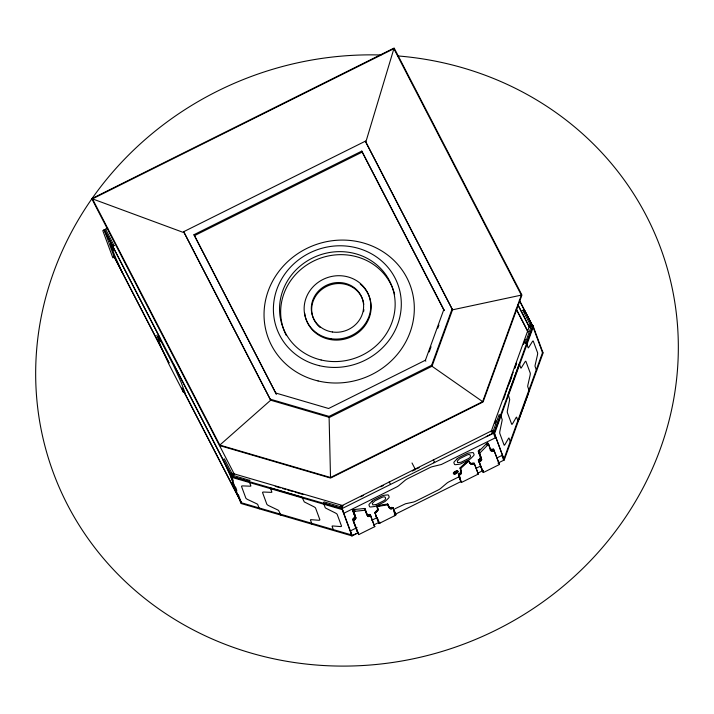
<?xml version="1.0" encoding="UTF-8"?>
<svg xmlns="http://www.w3.org/2000/svg" width="714" height="714" viewBox="0 0 714 714"><rect width="100%" height="100%" fill="white"/><g stroke="black" fill="none" stroke-linecap="round" stroke-linejoin="round"><path stroke-width="1.07" d="M340.864 506.181L492.312 430.471L495.329 437.798M342.131 508.538L343.809 513.277L396.404 487.118A5.551 1.937 -27.3 0 0 399.188 485.315L404.909 480.46A5.551 1.937 -27.3 0 1 407.694 478.666L429.774 467.661A5.551 1.937 -27.3 0 1 432.818 466.563L441.323 464.502L495.311 437.843M503.629 460.271L501.942 455.452M499.443 464.457L493.552 449.222L499.434 464.519L483.324 472.543M373.779 525.04L374.805 526.62L370.12 514.464L373.556 523.764M377.34 506.663L378.001 509.966L376.885 506.985L377.162 506.155A1.999 0.696 -27.3 0 1 378.563 505.476L387.077 504.093L387.47 504.852L378.956 506.244A1.999 0.696 -27.3 0 0 377.563 506.922L377.358 507.395M521.354 295.114L452.524 309.822L365.416 141.158L183.685 231.693L270.686 400.197L329.457 417.413L432.015 366.264L452.524 309.822L365.791 142.166L393.887 48.713L92.472 198.867L219.805 445.09L330.511 477.505L482.655 401.634L521.354 295.114L393.887 48.713M352.868 510.403L353.243 510.028A1.374 0.482 -27.3 0 1 354.251 509.537L364.185 508.502L365.086 510.233L355.144 511.278A1.374 0.482 -27.3 0 0 354.144 511.768L353.76 512.134L355.929 518.052L352.868 510.448L353.76 512.179M351.913 535.866L240.984 503.477L230.943 476.283L231.443 474.899L249.855 480.433M259.316 508.787L257.763 504.593A2.16 0.598 19.8 0 0 256.594 503.718L247.928 499.621A3.936 1.089 19.8 0 1 245.803 498.024L241.564 486.511A3.936 1.089 19.8 0 1 242.706 485.904L250.221 486.189A2.16 0.598 19.8 0 0 250.846 485.859L249.266 481.575L249.766 480.201M510.599 442.359L509.046 438.155A2.16 0.473 -73.9 0 0 508.493 438.458L505.057 444.403A3.936 0.857 -73.9 0 1 504.048 444.965L499.8 433.425A3.936 0.857 -73.9 0 1 499.943 430.899L502.04 420.796A2.16 0.473 -73.9 0 0 502.12 419.404L500.541 415.12L499.113 414.709L492.749 432.381L494.177 432.791L504.236 459.986L497.953 463.109M500.541 415.12L494.177 432.791L504.227 459.994L543.086 352.993L533.028 325.807L531.6 325.388L525.227 343.264M518.917 419.546L528.637 392.754M333.652 530.493L332.099 526.289A2.16 0.598 20.1 0 1 332.822 525.968L340.159 526.548A3.936 1.08 20.1 0 0 341.471 525.95L337.195 514.428A3.936 1.08 20.1 0 0 335.277 512.929L326.218 508.377A2.16 0.598 20.1 0 1 325.165 507.547L323.585 503.272L324.085 501.888L342.372 507.279L341.872 508.663L230.943 476.283L232.041 473.248L342.979 505.637L341.872 508.671L351.94 535.884M425.794 361.239L425.419 360.231L443.813 309.59L361.811 151.091L193.976 234.701L276.247 394.057L193.976 234.701M429.168 351.94L431.051 346.772M437.807 328.172L438.931 325.066M482.655 401.634L432.015 366.264L431.64 365.265L452.149 308.814M505.601 393.066L513.188 372.172M514.687 368.022L515.82 364.916M516.231 363.783L516.472 363.123M494.775 423.464L495.909 420.35M503.45 399.572L505.334 394.378M509.109 383.989L511.751 376.715M514.767 368.406L516.65 363.212M523.442 344.514L525.326 339.32M533.028 325.807L494.186 432.8L491.036 431.881L529.886 324.888L533.028 325.798L526.566 343.452L528.155 347.727A2.16 0.473 -73.6 0 0 528.663 347.495L532.367 341.613A3.936 0.866 -73.6 0 1 533.296 341.194L537.562 352.689A3.936 0.866 -73.6 0 1 537.356 355.456L535.188 364.943A2.16 0.473 -73.6 0 0 535.081 366.452L536.633 370.646M508.234 394.53L519.328 363.962M494.525 433.728L533.376 326.735M503.897 459.057L542.747 352.056M460.807 474.355L460.271 467.679L461.431 473.275L459.182 475.685L458.834 474.89L461.28 472.748L461.003 470.115M460.343 468.759L459.941 468.054M373.913 524.888L378.956 522.389M460.914 481.486L461.306 482.253L458.834 474.89M478.541 451.721L479.674 453.212L481.664 459.584L478.523 451.792L479.424 453.533M478.559 460.441L483.28 472.516L478.559 460.441L479.951 459.156A2.865 1 -27.3 0 0 480.79 457.844M479.469 462.101L480.843 460.887A2.865 1 -27.3 0 0 481.691 459.575M477.791 473.15L477.648 473.311A1.803 0.634 -27.3 0 1 477.291 473.578M478.157 473.953L478.005 474.096A1.803 0.634 -27.3 0 1 477.077 474.676L462.618 481.888A1.803 0.634 -27.3 0 1 461.61 482.271L461.414 482.289M395.404 514.187L395.806 514.937M459.075 474.801L458.79 473.98M374.805 526.62L358.714 534.616L352.787 519.346A1.535 0.535 -27.3 0 1 353.028 518.989A8.747 3.061 -27.3 0 1 353.385 518.56L354.171 517.721A10.549 3.686 -27.3 0 0 354.644 517.186A3.418 1.196 -27.3 0 0 355.099 516.284A3.213 1.125 -27.3 0 1 354.778 516.713A9.925 3.463 -27.3 0 1 354.519 517.043M479.335 460.628L480.62 459.504A2.695 0.946 -27.3 0 0 481.298 458.736M353.787 511.251L353.127 510.376M354.733 519.81L355.072 519.453A10.549 3.686 -27.3 0 0 355.536 518.917A3.418 1.196 -27.3 0 0 355.991 518.025M354.599 519.944L354.278 520.292A8.747 3.061 -27.3 0 0 353.885 520.729A1.535 0.535 -27.3 0 0 353.689 521.024M372.315 503.415L374.805 500.916L381.919 497.372C385.926 495.007 387.131 499.711 383.248 501.014L376.144 504.548M376.947 510.894L377.01 510.831A10.933 3.82 -27.3 0 0 377.322 510.501M478.567 450.65L480.067 449.124M487.912 443.117L487.43 443.189A1.374 0.482 -27.3 0 0 486.43 443.697L478.933 451.346L479.826 453.078L487.323 445.429A1.374 0.482 -27.3 0 1 488.322 444.929L488.804 444.858M376.216 511.17L376.555 510.831A11.629 4.061 -27.3 0 0 377.126 510.215A3.731 1.303 -27.3 0 0 377.688 509.171M376.608 511.938L376.947 511.59A11.629 4.061 -27.3 0 0 377.519 510.974A3.731 1.303 -27.3 0 0 378.081 509.93M375.992 511.394L375.662 511.733A9.612 3.356 -27.3 0 0 375.136 512.295A1.615 0.562 -27.3 0 0 374.904 512.625L378.92 523.291L374.886 512.679M376.082 511.304L376.457 512.09M376.385 512.161L376.001 512.554A9.612 3.356 -27.3 0 0 375.528 513.063A1.615 0.562 -27.3 0 0 375.296 513.393M459.147 475.72L458.584 475.194M467.143 461.351L460.414 467.554L460.807 468.322L467.545 462.119A1.999 0.696 -27.3 0 1 468.928 461.414L470.526 463.877L468.536 460.646A1.999 0.696 -27.3 0 0 467.143 461.351L467.545 462.119M461.574 466.965L467.108 461.86A1.883 0.66 -27.3 0 1 468 461.36M219.805 445.09L270.686 400.197L183.685 231.693M477.612 473.337L478.005 474.096M458.45 474.15L460.03 472.855M460.646 467.804L460.825 469.535M377.483 506.976L377.162 506.155M168.915 362.81L114.249 257.111L104.208 229.899L105.574 229.212L114.115 245.687M122.71 273.346L115.07 256.513L110.634 244.465L114.249 250.525L112.669 246.134L114.026 245.455M522.8 310.287L524.156 309.608L532.617 325.843L531.252 326.53L522.88 310.528M390.442 484.369L389.255 481.771M107.778 228.141L102.798 230.622L112.857 257.825L114.847 256.835M194.351 235.709L362.185 152.091L361.811 151.091M425.419 360.231L328.618 408.497L275.872 393.057M270.311 399.188L329.083 416.405L431.64 365.265M529.618 327.342L532.617 325.843L519.337 300.157M360.686 496.792L363.453 495.418M380.785 486.778L383.347 485.502M412.38 471.035L414.896 469.785M416.601 468.937L419.154 467.661M486.243 436.665L493.624 433.014M494.159 432.791L342.068 508.564L352.127 535.768L358.089 532.796L352.787 519.346M357.045 527.592L350.422 530.904L352.109 535.723L357.071 533.278M371.762 520.274L377.135 517.605M458.593 477.006L449.347 481.611A5.551 1.937 -27.3 0 0 446.562 483.414L440.841 488.269A5.551 1.937 -27.3 0 1 438.066 490.063L415.976 501.067A5.551 1.937 -27.3 0 1 412.933 502.174L405.507 503.772L394.958 508.787M476.292 468.197L479.728 466.483M394.869 514.473L461.476 481.29M477.38 473.364L483.351 470.392M379.027 523.326L379.152 523.317A1.803 0.634 -27.3 0 0 380.232 522.925L394.69 515.722A1.803 0.634 -27.3 0 0 395.627 515.142M231.586 482.557L235.218 488.885L230.774 476.809L223.054 459.593L224.419 458.915L232.782 475.203L231.416 475.881L231.764 476.809L173.52 364.194M433.889 462.726L434.639 462.36L433.327 459.816M497.515 457.629L501.924 455.461M483.048 470.696L482.432 470.812M389.558 508.314L393.048 507.779M388.104 504.789L387.631 503.995L390.299 508.921L393.441 508.538M366.96 514.544A2.865 1 -27.3 0 0 368.37 514.732L370.048 514.419M368.245 515.472L369.745 515.169M367.853 516.276A2.865 1 -27.3 0 0 369.263 516.463L370.941 516.151M461.021 481.531L461.217 481.504A1.803 0.634 -27.3 0 0 461.592 481.397M378.902 505.798L380.901 505.476M382.9 505.146L384.9 504.825M376.099 504.557L372.869 504.923L372.324 503.432M457.835 462.618L461.074 462.244L468.188 458.7C472.124 457.371 470.731 452.721 466.929 455.041L459.691 458.647L457.263 461.083L457.79 462.601M472.409 463.288L471.963 463.341A11.629 4.061 -27.3 0 1 471.097 463.404A3.731 1.303 -27.3 0 1 470.098 463.199M472.614 463.27L473.123 463.216A9.612 3.356 -27.3 0 1 473.766 463.163L474.158 463.93A9.612 3.356 -27.3 0 0 473.516 463.975L472.266 464.109A11.629 4.061 -27.3 0 1 471.49 464.171L471.097 463.404M471.552 463.734L472.73 463.609A9.032 3.159 -27.3 0 1 473.328 463.564M490.929 449.302A10.549 3.686 -27.3 0 0 491.589 449.267L493.017 450.962M492.214 449.222L492.651 449.186A8.747 3.061 -27.3 0 1 493.195 449.16A1.535 0.535 -27.3 0 1 493.499 449.195M493.115 450.953L493.552 450.918A8.747 3.061 -27.3 0 1 494.097 450.891A1.535 0.535 -27.3 0 1 494.4 450.927M392.513 507.957L391.852 507.27M492.865 450.971L492.481 451.007A10.549 3.686 -27.3 0 1 491.821 451.034A3.418 1.196 -27.3 0 1 490.955 450.793M388.05 504.762L387.631 503.995M481.825 469.526L482.173 470.124M357.214 531.591L357.562 532.198M364.693 508.43L367.88 516.267L364.747 508.475L365.648 510.207M230.943 476.283L249.266 481.575M280.798 515.089L278.763 510.751A2.16 0.598 20 0 0 277.594 509.876L268.946 505.762A3.936 1.089 20 0 1 266.813 504.164L262.582 492.651A3.936 1.089 20 0 1 263.716 492.044L271.222 492.348A2.16 0.598 20 0 0 271.847 492.017L270.374 488.028M219.421 445.509L330.537 478.059L483.083 401.982L521.934 295.06L394.137 48.025L91.758 198.662L234.424 474.382L231.416 475.881L233.282 480.924M275.256 486.359L280.45 487.867M282.521 488.474L285.636 489.385M287.715 489.991L292.901 491.509M294.98 492.116L302.959 494.445M270.365 487.974L302.049 497.23M231.282 477.211L342.22 509.6M240.636 502.549L351.574 534.929M525.138 343.023L526.566 343.452M323.585 503.272L341.872 508.663M468.723 461.146L469.169 461.663M92.472 198.867L184.06 232.702M357.785 532.858L358.669 534.581M389.237 508.038L388.693 507.226M159.731 337.526L104.208 229.899L112.669 246.134M519.676 301.094L531.939 324.799M517.864 304.619L529.565 327.414M518.212 305.547L529.449 327.289M516.347 309.153L528.092 331.876M516.177 309.1L527.923 331.823M362.185 152.091L444.188 310.599L443.813 309.59M493.195 449.16L494.088 450.891M491.83 451.025L490.929 449.293A3.418 1.196 -27.3 0 1 490.125 449.124M487.43 443.189L488.322 444.92M486.43 443.697L487.323 445.429M480.067 458.433L480.62 459.504M479.951 459.156L480.843 460.887M478.942 459.397L479.496 460.459M478.755 460.173L479.647 461.904M474.176 463.225L478.21 473.828L474.176 463.225A1.615 0.562 -27.3 0 0 473.73 463.199M472.489 463.279L472.918 464.038M468.536 460.646L468.928 461.405M461.217 481.504L461.61 482.262M412.014 462.984L415.53 469.767M392.745 507.806L393.137 508.573M391.245 509.011L389.38 507.627L388.005 504.807M394.298 514.964L394.69 515.722M390.076 507.681L390.451 508.404M378.563 505.476L378.956 506.244M377.117 510.215L377.519 510.974M375.136 512.295L375.537 513.054M379.839 522.166L380.232 522.934M369.825 514.437L370.718 516.168M368.362 514.74L369.254 516.472M354.251 509.537L355.144 511.278M353.243 510.028L354.144 511.768M354.796 516.713L355.349 517.775M354.644 517.186L355.536 518.917M353.778 518.132L354.662 519.89M352.993 518.998L353.894 520.729M340.828 505.905L342.14 508.439M104.208 229.899L231.416 475.881L223.054 459.593M158.91 337.142L173.466 365.291M169.084 362.873L113.91 256.183L114.258 257.111M183.391 390.531L241.118 502.156L238.369 494.713M183.73 391.459L240.948 502.103M388.023 505.798L388.264 506.351M469.482 462.386L469.758 463.091M387.497 504.441L387.773 505.164M302.165 497.524L304.28 501.906L313.696 506.645A3.936 1.089 20 0 1 315.606 508.145L319.836 519.658A3.936 1.089 20 0 1 318.515 520.247L311.188 519.685A2.16 0.598 20 0 0 310.465 520.015L312.018 524.21M533.001 326.887L542.694 353.073L542.337 352.118M524.156 309.608L525.37 312.875M519.355 364.006L520.827 367.996A2.16 0.473 -73.7 0 0 521.336 367.764L525.013 361.882A3.936 0.857 -73.7 0 1 525.941 361.462L530.207 372.958A3.936 0.857 -73.7 0 1 530.011 375.716L527.86 385.212A2.16 0.473 -73.7 0 0 527.753 386.729L529.306 390.915M518.212 421.501L516.659 417.297A2.16 0.473 -73.7 0 0 516.097 417.61L512.661 423.545A3.936 0.857 -73.7 0 1 511.643 424.107L507.377 412.612A3.936 0.857 -73.7 0 1 507.52 410.095L509.707 399.581L508.341 394.815M365.416 141.158L365.791 142.166M479.281 452.587L481.031 457.326M478.166 451.105L480.094 456.558M478.201 459.754L482.021 470.089M459.057 474.872L460.155 477.827M458.861 476.256L460.191 479.853M458.807 476.39L460.137 479.986M393.664 510.947L394.753 513.91M377.724 518.739L378.866 521.827M375.93 516.106L376.653 518.069M365.202 510.528L366.951 515.276M329.083 416.405L330.511 477.505M354.019 512.357L355.376 516.035M352.502 509.751L354.671 515.624M352.555 510.126L354.358 515.017M353.269 521.166L357.098 531.555M235.513 486.975L236.825 490.527M233.112 486.832L231.541 482.557M173.484 365.336L181.142 382.293L185.56 394.298L181.865 387.952L183.427 392.272L168.87 364.122L161.248 347.263L156.821 335.241L160.418 341.301L158.927 337.186M378.001 509.305L377.59 508.154M460.414 469.946L460.61 470.838M354.679 515.865A3.418 1.196 -27.3 0 1 354.483 516.213M354.43 514.99A3.418 1.196 -27.3 0 1 354.403 515.151M367.665 515.553A2.695 0.946 -27.3 0 1 367.38 515.535M353.626 519.738A1.437 0.5 -27.3 0 1 353.796 519.515M375.68 512.206A9.032 3.159 -27.3 0 1 375.903 511.956M378.072 509.269A3.508 1.223 -27.3 0 1 377.626 510.135M377.59 506.44A1.883 0.66 -27.3 0 1 378.054 506.155M286.376 335.58A58.245 54.514 -20.3 0 1 318.979 258.709A58.245 54.514 -20.3 0 1 394.628 294.329M360.32 284.101A33.585 31.434 -20.3 0 1 352.894 336.035A33.585 31.434 -20.3 0 1 304.691 313.16M315.356 322.041A26.356 24.669 -20.3 0 1 329.413 285.216A26.356 24.669 -20.3 0 1 363.801 304.405M363.881 309.599A26.356 24.669 -20.3 0 1 363.587 311.679M320.184 327.467A26.356 24.669 -20.3 0 1 315.936 322.898M473.302 463.591A1.517 0.527 -27.3 0 1 473.659 463.591M474.132 463.957A1.615 0.562 -27.3 0 1 474.507 463.957M471.517 464.145A3.731 1.303 -27.3 0 1 470.455 463.921M480.433 457.344A2.865 1 -27.3 0 1 480.138 457.906M480.549 457.353A4.025 1.41 -27.3 0 1 480.29 457.603M481.406 458.263A2.695 0.946 -27.3 0 1 481.37 458.593M493.044 450.132A1.437 0.5 -27.3 0 1 493.338 450.132M490.313 450.141A3.213 1.125 -27.3 0 1 490.116 450.016M480.745 457.674A2.695 0.946 -27.3 0 1 480.156 458.343M397.876 55.942A323.754 303.057 -20.3 0 1 615.986 530.636A323.754 303.057 -20.3 0 1 65.099 500.068A323.754 303.057 -20.3 0 1 380.955 55.005M457.04 458.932L454.568 461.422A3.748 1.312 -27.3 0 0 453.908 462.779L454.47 464.279A3.748 1.312 -27.3 0 0 455.773 464.662L459.04 464.287A3.748 1.312 -27.3 0 0 461.539 463.466L468.687 459.905A3.748 1.312 -27.3 0 0 470.919 458.361L473.4 455.871A3.748 1.312 -27.3 0 0 474.051 454.515L473.498 453.015A3.748 1.312 -27.3 0 0 472.186 452.631L468.919 453.006A3.748 1.312 -27.3 0 0 466.421 453.827L459.272 457.388A3.748 1.312 -27.3 0 0 457.04 458.932M372.128 501.219L369.647 503.709A3.748 1.312 -27.3 0 0 368.986 505.075L369.531 506.574A3.748 1.312 -27.3 0 0 370.834 506.967L374.091 506.592A3.748 1.312 -27.3 0 0 376.599 505.78L383.748 502.219A3.748 1.312 -27.3 0 0 385.979 500.684L388.461 498.194A3.748 1.312 -27.3 0 0 389.121 496.828L388.577 495.329A3.748 1.312 -27.3 0 0 387.274 494.936L384.016 495.311A3.748 1.312 -27.3 0 0 381.517 496.123L374.368 499.684A3.748 1.312 -27.3 0 0 372.128 501.219M488.84 444.893L487.948 443.153L491.018 450.757L488.84 444.893M393.503 508.573L393.102 507.815L395.824 514.865L393.503 508.573M454.934 474.016A2.57 0.901 -27.3 0 0 458.138 471.57A2.57 0.901 -27.3 0 0 454.443 472.525A2.57 0.901 -27.3 0 0 454.934 474.016M455.193 473.641A1.83 0.643 -27.3 0 0 457.478 471.892A1.83 0.643 -27.3 0 0 454.836 472.579A1.83 0.643 -27.3 0 0 455.193 473.641M454.693 473.543A2.57 0.901 -27.3 0 0 457.888 471.097A2.57 0.901 -27.3 0 0 454.193 472.052A2.57 0.901 -27.3 0 0 454.693 473.543M454.952 473.168A1.83 0.643 -27.3 0 0 457.237 471.418A1.83 0.643 -27.3 0 0 454.595 472.106A1.83 0.643 -27.3 0 0 454.952 473.168M318.087 380.946A75.711 70.873 -20.3 0 0 412.183 291.651A75.711 70.873 -20.3 0 0 287.26 262.047A75.711 70.873 -20.3 0 0 318.087 380.946M319.399 365.675A64.447 60.324 -20.3 0 0 399.492 289.67A64.447 60.324 -20.3 0 0 293.159 264.475A64.447 60.324 -20.3 0 0 319.399 365.675M321.121 359.99A58.245 54.514 -20.3 0 0 393.512 291.303A58.245 54.514 -20.3 0 0 297.417 268.526A58.245 54.514 -20.3 0 0 321.121 359.99M330.975 338.722A33.585 31.434 -20.3 0 0 369.013 295.908A33.585 31.434 -20.3 0 0 312.393 287.546A33.585 31.434 -20.3 0 0 330.975 338.722M332.367 331.983A26.356 24.669 -20.3 0 0 362.221 298.381A26.356 24.669 -20.3 0 0 317.784 291.821A26.356 24.669 -20.3 0 0 332.367 331.983"/></g></svg>
